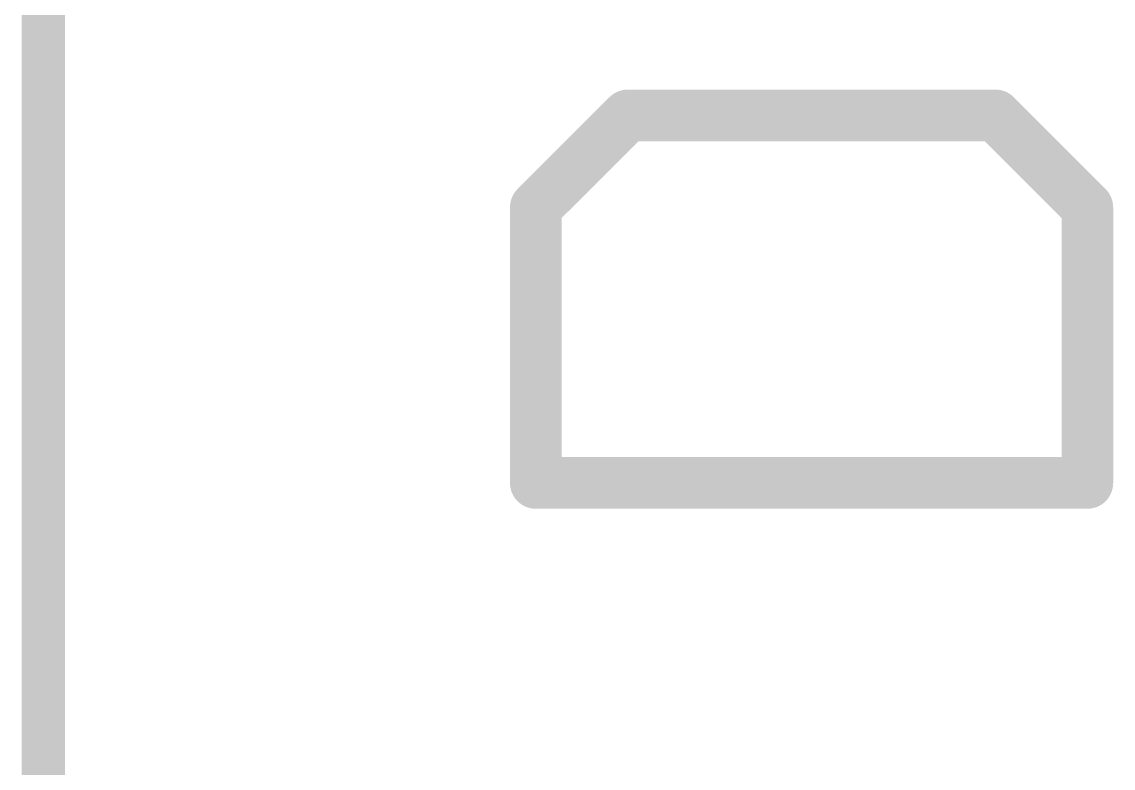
# Model space of a CAD drawing. Extents: x -31.8 to 31.8, y -40.8 to 40.8.
# Drawn here: x -25.064 to -21.844, y -32.007 to -29.805 of the extents above; entities that cross this region are included whole.
import ezdxf

# ---------------------------------------------------------------- set-up
doc = ezdxf.new("R2010")
doc.units = 0
doc.layers.add('21', color=253, linetype='CONTINUOUS')
doc.layers.add('22', color=253, linetype='CONTINUOUS')

msp = doc.modelspace()

# ---------------------------------------------------------------- linework, layer by layer
at = {"layer": '21', "const_width": 0.1524}
for points in [[(-23.276, -30.0811), (-23.5472, -30.3523)], [(-22.1914, -30.0811), (-23.276, -30.0811)], [(-21.9202, -30.3523), (-22.1914, -30.0811)], [(-23.5472, -30.3523), (-23.5472, -31.1658)], [(-21.9202, -31.1658), (-21.9202, -30.3523)], [(-23.5472, -31.1658), (-21.9202, -31.1658)]]:
    msp.add_lwpolyline(points, dxfattribs=at)
at = {"layer": '21', "const_width": 0.0762}
for points in [[(-23.276, -30.043, 1), (-23.276, -30.1192)], [(-23.2491, -30.1081, 1), (-23.303, -30.0542)], [(-22.1644, -30.0542, 1), (-22.2183, -30.1081)], [(-22.1914, -30.1192, 1), (-22.1914, -30.043)], [(-23.5091, -30.3523, 1), (-23.5853, -30.3523)], [(-23.5741, -30.3254, 1), (-23.5202, -30.3792)], [(-21.8821, -30.3523, 1), (-21.9583, -30.3523)], [(-21.9471, -30.3792, 1), (-21.8933, -30.3254)], [(-23.5472, -31.1277, 1), (-23.5472, -31.2039)], [(-21.9202, -31.2039, 1), (-21.9202, -31.1277)], [(-23.5853, -31.1658, 1), (-23.5091, -31.1658)], [(-21.9583, -31.1658, 1), (-21.8821, -31.1658)]]:
    msp.add_lwpolyline(points, format="xyb", dxfattribs=at)
at = {"layer": '22', "const_width": 0.127}
msp.add_lwpolyline([(-25, 35.71), (-25, -34.29)], dxfattribs=at)

doc.saveas('drawing.dxf')
